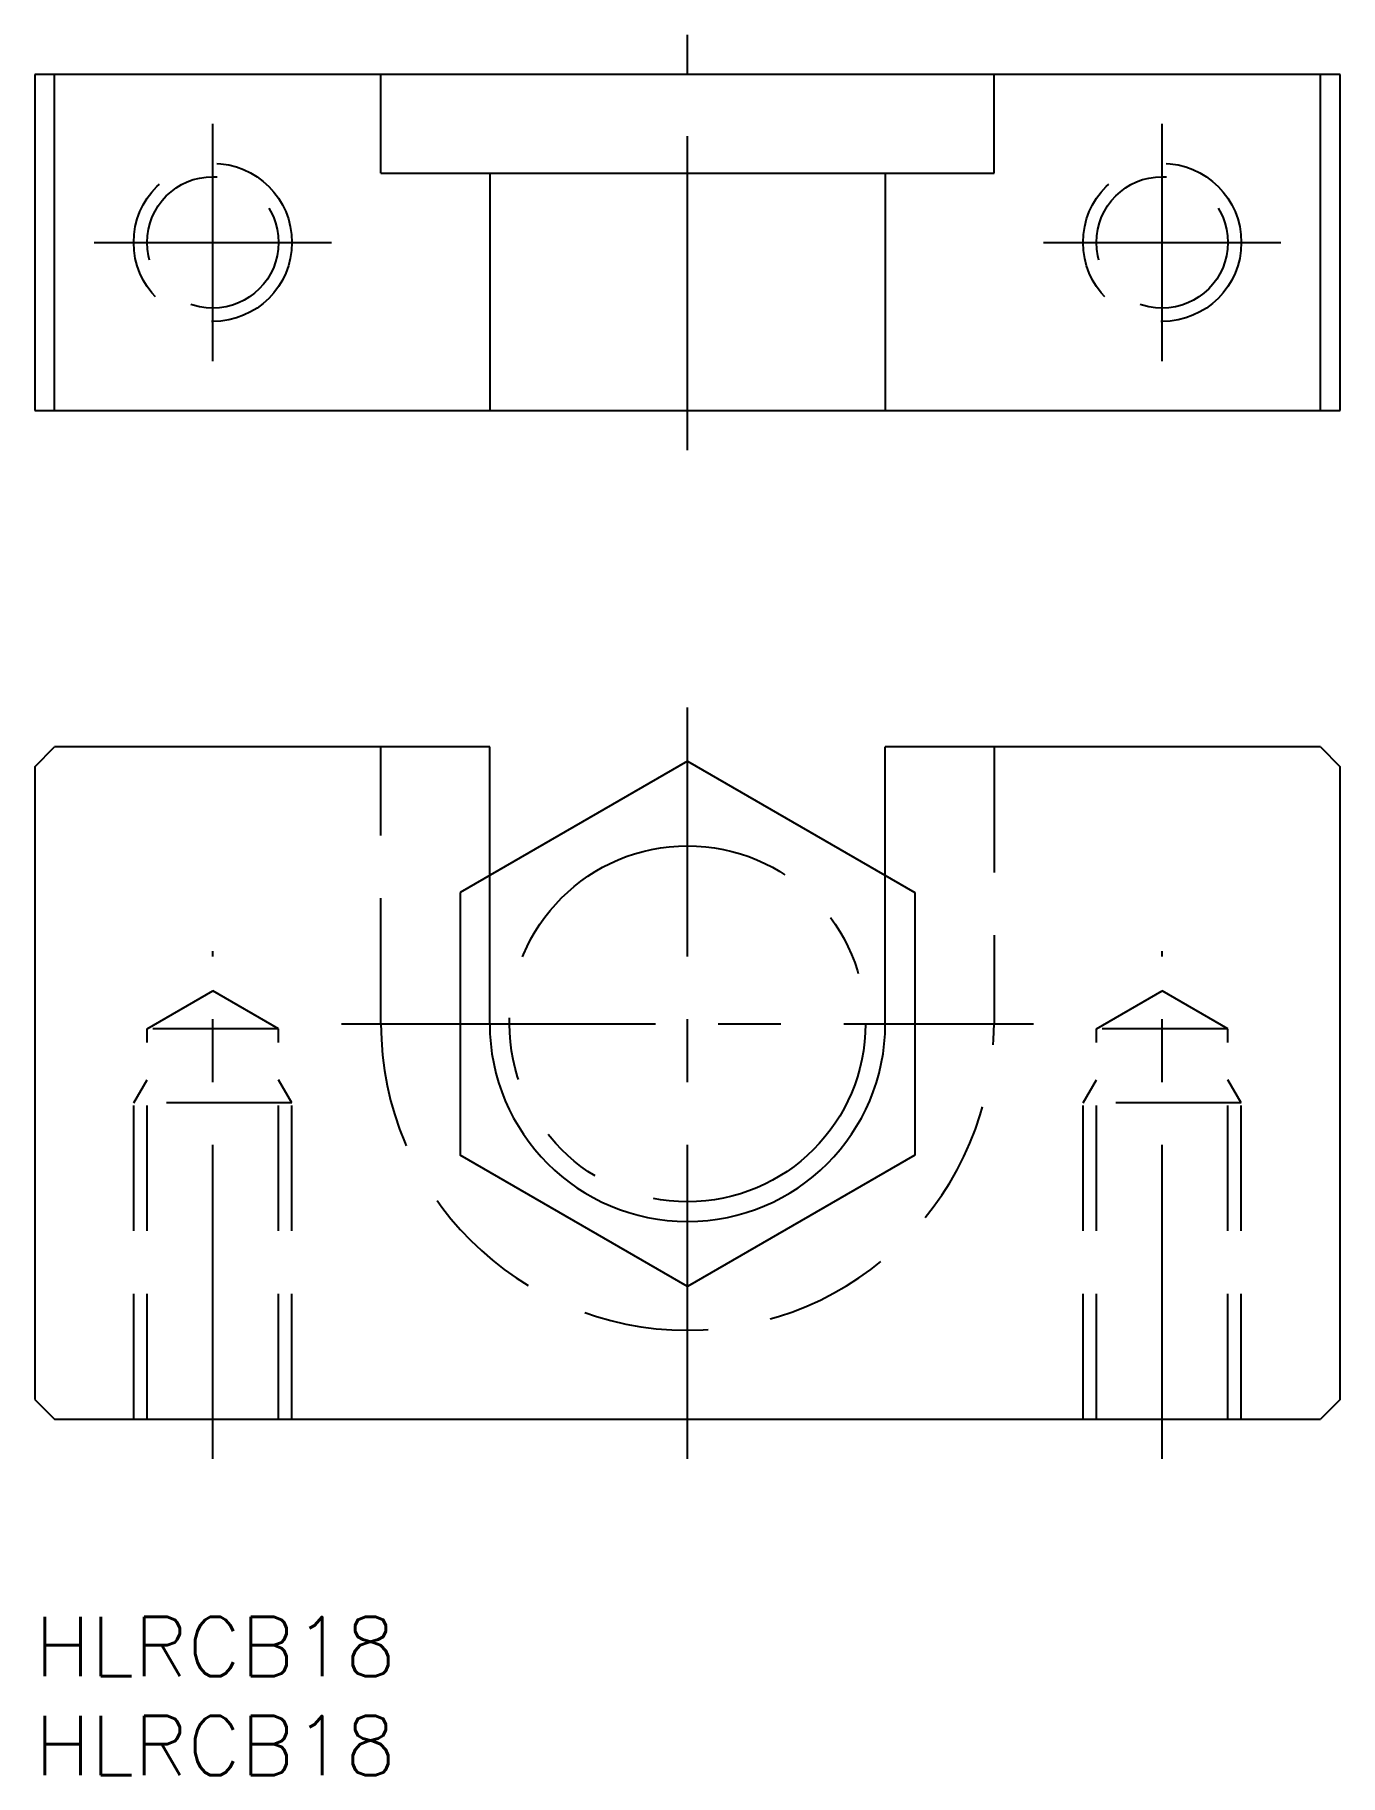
# Model space of a CAD drawing. Extents: x 0 to 66, y -8 to 80.
import ezdxf

# ---------------------------------------------------------------- set-up
doc = ezdxf.new("R2010")
doc.units = 0
doc.header["$LTSCALE"] = 0.5
for name, pattern in [('CENTER', [50.8, 31.75, -6.35, 6.35, -6.35]), ('DASHED', [19.05, 12.7, -6.35]), ('PHANTOM', [63.5, 31.75, -6.35, 6.35, -6.35, 6.35, -6.35])]:
    doc.linetypes.add(name, pattern=pattern)
for name, color, linetype in [('MSM_CENTER', 1, 'CENTER'), ('MSM_CONTINUOUS', 7, 'CONTINUOUS'), ('MSM_DASHED', 4, 'DASHED'), ('MSM_IMAGINARY', 6, 'PHANTOM'), ('MSM_PART_NUMBER', 7, 'CONTINUOUS')]:
    doc.layers.add(name, color=color, linetype=linetype)
doc.styles.get("Standard").update_dxf_attribs({"font": 'txt.shx', "height": 3, "bigfont": 'bigfont.shx'})

# ---------------------------------------------------------------- blocks, each defined once
blk = doc.blocks.new('*U2')
at = {"layer": 'MSM_PART_NUMBER'}
blk.add_text('HLRCB18', height=3, dxfattribs=at).set_placement((0, -3))
blk = doc.blocks.new('*U3')
at = {"layer": 'MSM_PART_NUMBER'}
blk.add_text('HLRCB18', height=3, dxfattribs=at).set_placement((0, -8))

msp = doc.modelspace()

# ---------------------------------------------------------------- linework, layer by layer
at = {"layer": 'MSM_CENTER'}
for p, q in [((33, 59.013), (33, 80.013)), ((9, 63.513), (9, 75.513)), ((57, 63.513), (57, 75.513)), ((3, 69.513), (15, 69.513)), ((51, 69.513), (63, 69.513)), ((33, 8), (33, 46)), ((9, 8), (9, 33.669)), ((57, 8), (57, 33.669)), ((15.5, 30), (50.5, 30))]:
    msp.add_line(p, q, dxfattribs=at)
at = {"layer": 'MSM_CONTINUOUS'}
for p, q in [((66, 78.013), (0, 78.013)), ((0, 78.013), (0, 61.013)), ((1, 61.013), (1, 78.013)), ((17.5, 73.013), (17.5, 78.013)), ((48.5, 73.013), (48.5, 78.013)), ((65, 61.013), (65, 78.013)), ((66, 61.013), (66, 78.013)), ((17.5, 73.013), (48.5, 73.013)), ((23, 73.013), (23, 61.013)), ((43, 73.013), (43, 61.013)), ((0, 61.013), (66, 61.013)), ((0, 43), (1, 44)), ((23, 44), (1, 44)), ((23, 30), (23, 44)), ((65, 44), (43, 44)), ((43, 30), (43, 44)), ((65, 44), (66, 43)), ((0, 43), (0, 11)), ((66, 11), (66, 43)), ((0, 11), (1, 10)), ((66, 11), (65, 10)), ((1, 10), (65, 10))]:
    msp.add_line(p, q, dxfattribs=at)
msp.add_arc((33, 30), 10, 180, 0, dxfattribs=at)
at = {"layer": 'MSM_DASHED'}
for p, q in [((17.5, 30), (17.5, 44)), ((48.5, 44), (48.5, 30)), ((5.676, 29.75), (9, 31.669)), ((12.323, 29.75), (9, 31.669)), ((53.676, 29.75), (57, 31.669)), ((60.324, 29.75), (57, 31.669)), ((12.323, 29.75), (5.676, 29.75)), ((5.676, 10), (5.676, 29.75)), ((12.323, 10), (12.323, 29.75)), ((60.324, 29.75), (53.676, 29.75)), ((53.676, 10), (53.676, 29.75)), ((60.324, 10), (60.324, 29.75)), ((5, 26), (5.676, 27.172)), ((13, 26), (12.323, 27.172)), ((53, 26), (53.676, 27.172)), ((61, 26), (60.324, 27.172)), ((13, 26), (5, 26)), ((5, 10), (5, 26)), ((13, 10), (13, 26)), ((61, 26), (53, 26)), ((53, 10), (53, 26)), ((61, 10), (61, 26))]:
    msp.add_line(p, q, dxfattribs=at)
for centre, radius in [((9, 69.513), 4), ((57, 69.513), 4), ((9, 69.513), 3.324), ((57, 69.513), 3.324)]:
    msp.add_circle(centre, radius, dxfattribs=at)
msp.add_arc((33, 30), 15.5, 180, 0, dxfattribs=at)
at = {"layer": 'MSM_IMAGINARY'}
for p, q in [((33, 43.279), (21.5, 36.64)), ((33, 43.279), (44.5, 36.64)), ((21.5, 36.64), (21.5, 23.36)), ((44.5, 36.64), (44.5, 23.36)), ((33, 16.721), (21.5, 23.36)), ((44.5, 23.36), (33, 16.721))]:
    msp.add_line(p, q, dxfattribs=at)
msp.add_circle((33, 30), 9, dxfattribs=at)

# ---------------------------------------------------------------- block references
at = {"layer": 'MSM_CONTINUOUS'}
for name in ['*U2', '*U3']:
    msp.add_blockref(name, (0, 0), dxfattribs=at)

doc.saveas('drawing.dxf')
